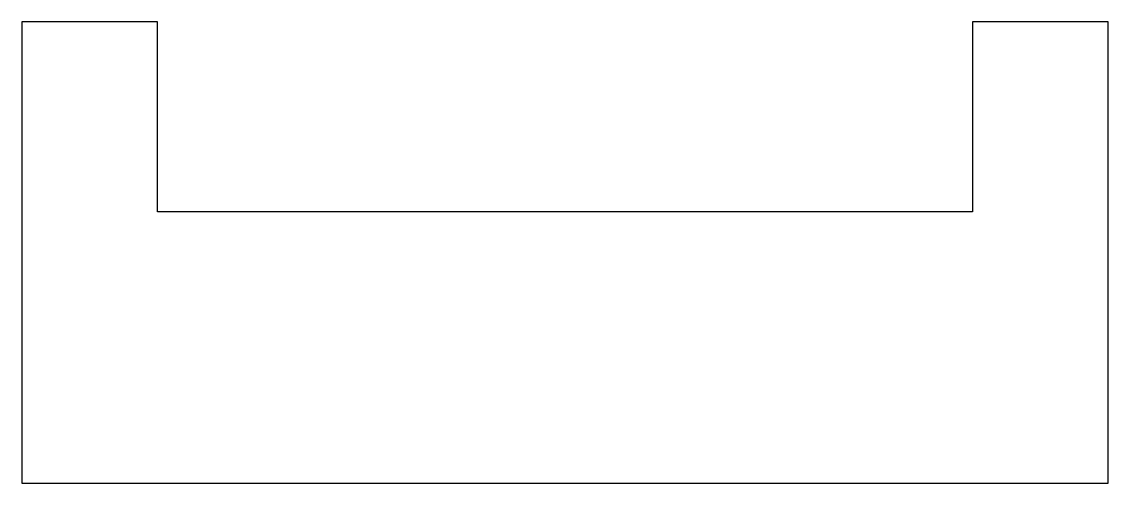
# Model space of a CAD drawing. Header units: millimetres. Extents: x 35 to 75, y -10 to 7.
import ezdxf

# ---------------------------------------------------------------- set-up
doc = ezdxf.new("R2010")
doc.units = ezdxf.units.MM
doc.layers.get('0').update_dxf_attribs({"linetype": 'CONTINUOUS'})

msp = doc.modelspace()

# ---------------------------------------------------------------- linework, layer by layer
msp.add_lwpolyline([(75, -10), (75, 7), (70, 7), (70, 0), (40, 0), (40, 7), (35, 7), (35, -10)], close=True)

doc.saveas('drawing.dxf')
